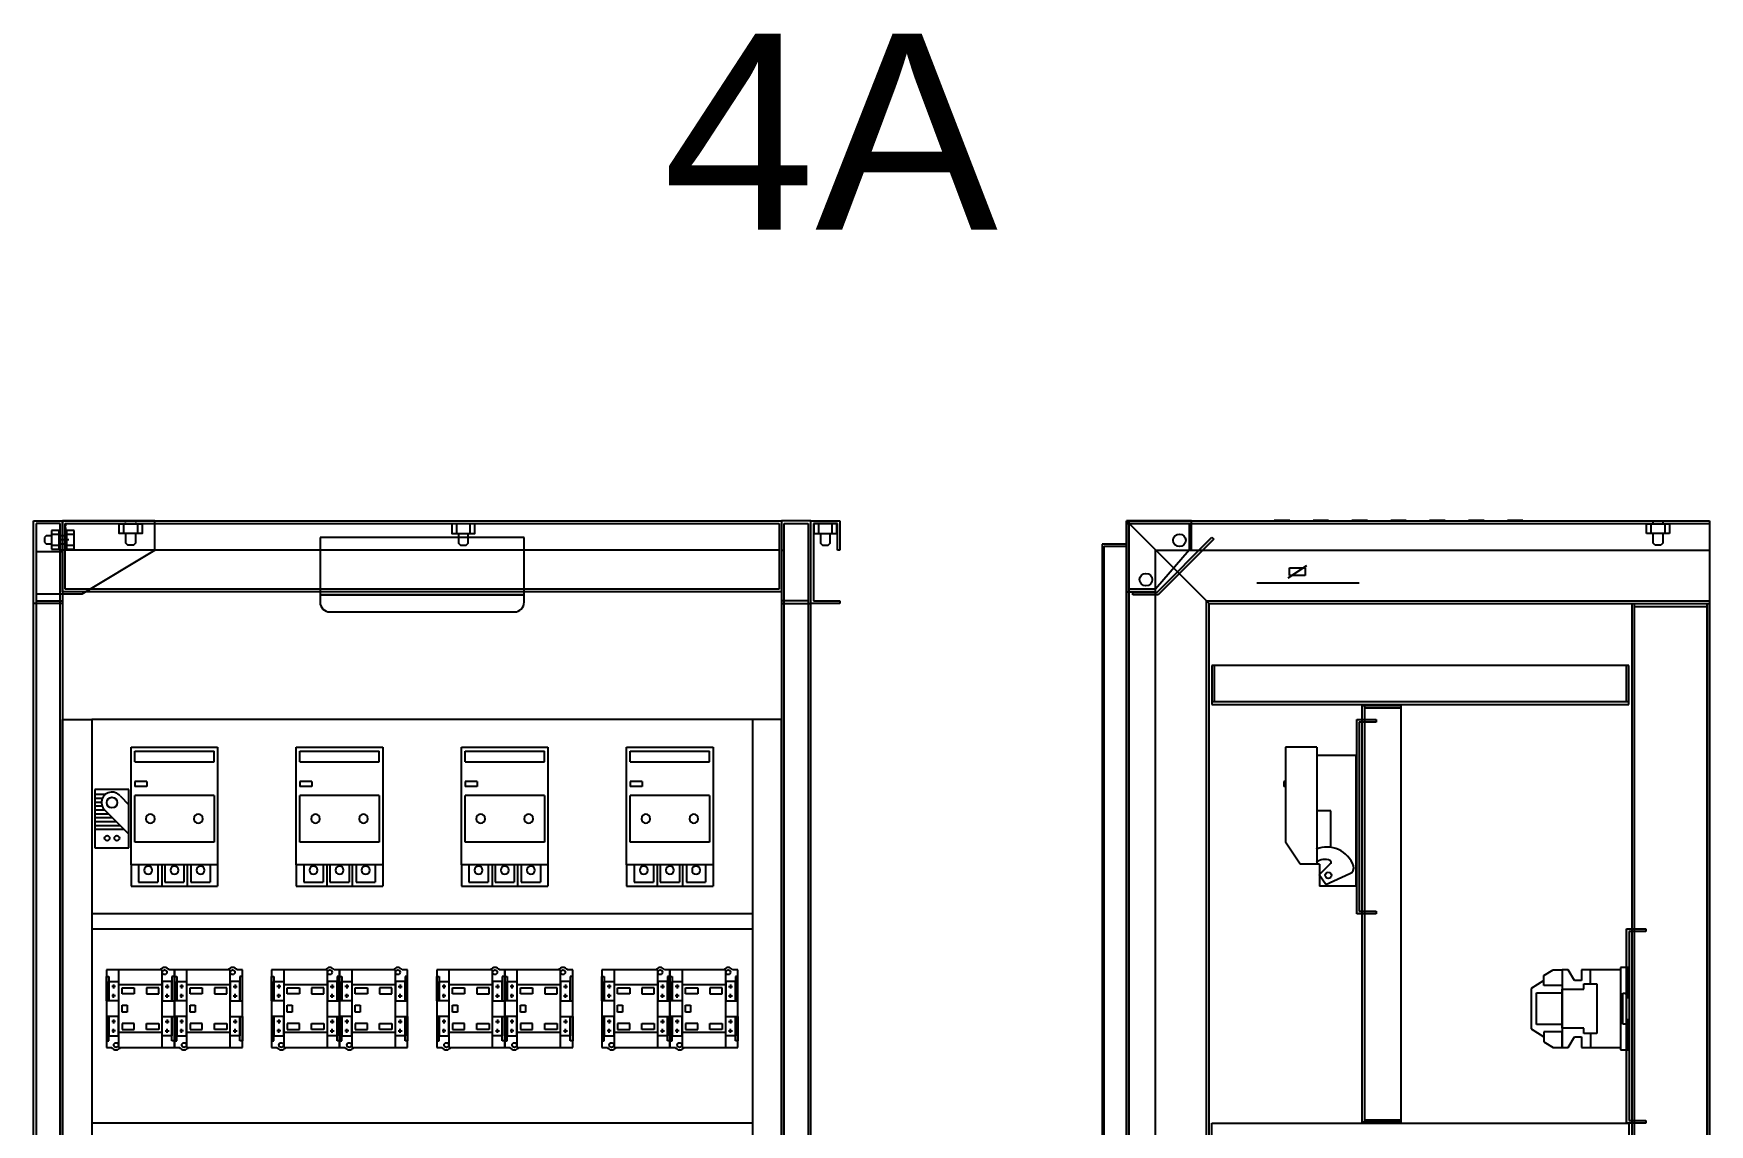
# Model space of a CAD drawing. Header units: millimetres. Extents: x 3151 to 30896, y 1337 to 7086.
# Drawn here: x 23907 to 25632, y 2915 to 4038 of the extents above; entities that cross this region are included whole.
import ezdxf

# ---------------------------------------------------------------- set-up
doc = ezdxf.new("R2010")
doc.units = ezdxf.units.MM
doc.linetypes.add('CENTER', pattern=[2, 1.25, -0.25, 0.25, -0.25])
doc.linetypes.add('DASHED2', pattern=[0.375, 0.25, -0.125])
doc.styles.get("Standard").update_dxf_attribs({"font": 'arial.ttf'})

msp = doc.modelspace()

# ---------------------------------------------------------------- hatches: boundary and pattern name
for points in [[(25061.5, 3463.7), (25061.5, 3466.3), (25034.2, 3466.3), (25034.2, 3534), (25095.9, 3534), (25095.9, 3506.7), (25098.5, 3506.7), (25098.5, 3536.7), (25031.5, 3536.7), (25031.5, 3463.7)], [(25064, 3460.5), (25037.9, 3460.5), (25037.9, 3463.2), (25062.9, 3463.2), (25119.4, 3519.8), (25121.3, 3517.9)], [(25268.4, 3332.2), (25288.4, 3332.2), (25288.4, 3329.5), (25271, 3329.5), (25271, 3134.8), (25288.4, 3134.8), (25288.4, 3132.2), (25268.4, 3132.2)], [(25546, 3116.7), (25566, 3116.7), (25566, 3114), (25548.7, 3114), (25548.7, 2919.3), (25566, 2919.3), (25566, 2916.7), (25546, 2916.7)]]:
    msp.add_hatch(color=7).paths.add_polyline_path(points)

# ---------------------------------------------------------------- linework, layer by layer
at = {"color": 7}
for p, q in [((23906.5, 1336.7), (23906.5, 3536.7)), ((23906.5, 3536.7), (23936.5, 3536.7)), ((23906.5, 3451.7), (23906.5, 3536.7)), ((23906.5, 3536.7), (23936.5, 3536.7)), ((23936.5, 3536.7), (23936.5, 1336.7)), ((23936.5, 3463.7), (23936.5, 3536.7)), ((23936.5, 3536.7), (24676.5, 3536.7)), ((23936.5, 3536.7), (23936.5, 3504.7)), ((24031.5, 3536.7), (23936.5, 3536.7)), ((23936.5, 3536.7), (23936.5, 3506.7)), ((24031.5, 3506.7), (24031.5, 3536.7)), ((24706.5, 3536.7), (24676.5, 3536.7)), ((24676.5, 3536.7), (24676.5, 1336.7)), ((24676.5, 3536.7), (24676.5, 3463.7)), ((24706.5, 3536.7), (24676.5, 3536.7)), ((24676.5, 3536.7), (24676.5, 3506.7)), ((24706.5, 1336.7), (24706.5, 3536.7)), ((24706.5, 3451.7), (24706.5, 3536.7)), ((24706.5, 3451.7), (24706.5, 3536.7)), ((24706.5, 3536.7), (24736.5, 3536.7)), ((24736.5, 3536.7), (24736.5, 3506.7)), ((25031.5, 3536.7), (25116.5, 3451.7)), ((25031.5, 1336.7), (25031.5, 3536.7)), ((25031.5, 3536.7), (25631.5, 3536.7)), ((25098.5, 3536.7), (25031.5, 3536.7)), ((25031.5, 3536.7), (25031.5, 3463.7)), ((25034.2, 1336.7), (25034.2, 3536.7)), ((25098.5, 3506.7), (25098.5, 3536.7)), ((25199.5, 3537.2), (25183.5, 3537.2)), ((25239.5, 3537.2), (25223.5, 3537.2)), ((25279.5, 3537.2), (25263.5, 3537.2)), ((25319.5, 3537.2), (25303.5, 3537.2)), ((25359.5, 3537.2), (25343.5, 3537.2)), ((25399.5, 3537.2), (25383.5, 3537.2)), ((25439.5, 3537.2), (25423.5, 3537.2)), ((25561.5, 3536.7), (25631.5, 3536.7)), ((25573.5, 3533.7), (25573.5, 3536.7)), ((25583.5, 3536.7), (25583.5, 3533.7)), ((25631.5, 3536.7), (25631.5, 1336.7)), ((23933.9, 3534), (23909.2, 3534)), ((23909.2, 3534), (23909.2, 1339.3)), ((23933.9, 3534), (23909.2, 3534)), ((23909.2, 3534), (23909.2, 3454.3)), ((23919.4, 3521.2), (23917.8, 3519.6)), ((23917.8, 3519.6), (23917.8, 3514.8)), ((23925, 3521.2), (23919.4, 3521.2)), ((23933, 3526.7), (23925, 3526.7)), ((23925, 3526.7), (23925, 3507.7)), ((23925, 3522.8), (23925, 3511.6)), ((23933, 3522.8), (23925, 3522.8)), ((23933, 3507.7), (23933, 3526.7)), ((23933, 3511.6), (23933, 3522.8)), ((23940.4, 3521.2), (23933, 3521.2)), ((23933.9, 1339.3), (23933.9, 3534)), ((23933.9, 3506.7), (23933.9, 3534)), ((23939.2, 3534), (24673.9, 3534)), ((23939.2, 3466.3), (23939.2, 3534)), ((23948.4, 3526.7), (23940.4, 3526.7)), ((23940.4, 3526.7), (23940.4, 3507.7)), ((23940.4, 3522.8), (23940.4, 3511.6)), ((23948.4, 3522.8), (23940.4, 3522.8)), ((23940.4, 3513.2), (23940.4, 3521.2)), ((23948.4, 3507.7), (23948.4, 3526.7)), ((23948.4, 3511.6), (23948.4, 3522.8)), ((24411.5, 3519.5), (24201.5, 3519.5)), ((24201.5, 3519.5), (24201.5, 3460.5)), ((24411.5, 3460.5), (24411.5, 3519.5)), ((24673.9, 3534), (24673.9, 3466.3)), ((24679.2, 3534), (24703.9, 3534)), ((24679.2, 1339.3), (24679.2, 3534)), ((24679.2, 3506.7), (24679.2, 3534)), ((24679.2, 3534), (24703.9, 3534)), ((24703.9, 3534), (24703.9, 1339.3)), ((24703.9, 3534), (24703.9, 3454.3)), ((24733.9, 3534), (24709.2, 3534)), ((24709.2, 3534), (24709.2, 3454.3)), ((24733.9, 3506.7), (24733.9, 3534)), ((25031.5, 3534), (25631.5, 3534)), ((25034.2, 3466.3), (25034.2, 3534)), ((25034.2, 3534), (25095.9, 3534)), ((25062.9, 3463.2), (25119.4, 3519.8)), ((25095.9, 3534), (25095.9, 3506.7)), ((25119.4, 3519.8), (25121.3, 3517.9)), ((25566.6, 3533.7), (25590.4, 3533.7)), ((25566.6, 3523.7), (25566.6, 3533.7)), ((25590.4, 3523.7), (25566.6, 3523.7)), ((25571.5, 3523.7), (25571.5, 3533.7)), ((25571.5, 3533.7), (25585.5, 3533.7)), ((25585.5, 3523.7), (25571.5, 3523.7)), ((25573.5, 3513.8), (25573.5, 3523.7)), ((25583.5, 3523.7), (25583.5, 3513.8)), ((25585.5, 3533.7), (25585.5, 3523.7)), ((25590.4, 3533.7), (25590.4, 3523.7)), ((23936.5, 3504.7), (23909.2, 3504.7)), ((23909.2, 3504.7), (23909.2, 3461.7)), ((23917.8, 3514.8), (23919.4, 3513.2)), ((23919.4, 3513.2), (23925, 3513.2)), ((23925, 3511.6), (23933, 3511.6)), ((23925, 3507.7), (23933, 3507.7)), ((23933, 3513.2), (23940.4, 3513.2)), ((23936.5, 3506.7), (23933.9, 3506.7)), ((24673.9, 3506.7), (23939.2, 3506.7)), ((23940.4, 3511.6), (23948.4, 3511.6)), ((23940.4, 3507.7), (23948.4, 3507.7)), ((23956.5, 3461.7), (24031.5, 3506.7)), ((24676.5, 3506.7), (24679.2, 3506.7)), ((24736.5, 3506.7), (24733.9, 3506.7)), ((25031.5, 3512.8), (25006.5, 3512.8)), ((25006.5, 3512.8), (25006.5, 1399.8)), ((25008.5, 1401.8), (25008.5, 3510.8)), ((25008.5, 3510.8), (25031.5, 3510.8)), ((25031.5, 3510.8), (25031.5, 3512.8)), ((25031.5, 3510.8), (25031.5, 1401.8)), ((25061.5, 1366.7), (25061.5, 3506.7)), ((25061.5, 3506.7), (25631.5, 3506.7)), ((25095.9, 3506.7), (25061.5, 3466.3)), ((25121.3, 3517.9), (25064, 3460.5)), ((25095.9, 3506.7), (25098.5, 3506.7)), ((25575.5, 3511.8), (25573.5, 3513.8)), ((25581.5, 3511.8), (25575.5, 3511.8)), ((25583.5, 3513.8), (25581.5, 3511.8)), ((23936.5, 3451.7), (23906.5, 3451.7)), ((23909.2, 3461.7), (23956.5, 3461.7)), ((23909.2, 3454.3), (23936.5, 3454.3)), ((24676.5, 3463.7), (23936.5, 3463.7)), ((23936.5, 3454.3), (23936.5, 3451.7)), ((24673.9, 3466.3), (23939.2, 3466.3)), ((24411.5, 3460.5), (24201.5, 3460.5)), ((24201.5, 3460.5), (24201.5, 3453)), ((24201.5, 3460.5), (24411.5, 3460.5)), ((24411.5, 3453), (24411.5, 3460.5)), ((24676.5, 3454.3), (24676.5, 3451.7)), ((24703.9, 3454.3), (24676.5, 3454.3)), ((24676.5, 3451.7), (24706.5, 3451.7)), ((24736.5, 3451.7), (24706.5, 3451.7)), ((24709.2, 3454.3), (24736.5, 3454.3)), ((24736.5, 3454.3), (24736.5, 3451.7)), ((25031.5, 3463.7), (25061.5, 3463.7)), ((25061.5, 3466.3), (25034.2, 3466.3)), ((25037.9, 3460.5), (25037.9, 3463.2)), ((25037.9, 3463.2), (25062.9, 3463.2)), ((25064, 3460.5), (25037.9, 3460.5)), ((25061.5, 3463.7), (25061.5, 3466.3)), ((25113.9, 1419), (25113.9, 3454.3)), ((25113.9, 3454.3), (25631.5, 3454.3)), ((25116.5, 1421.7), (25116.5, 3451.7)), ((25116.5, 3451.7), (25631.5, 3451.7)), ((25631.5, 3451.2), (25551.5, 3451.2)), ((25551.5, 3451.2), (25551.5, 1422.2)), ((25554.2, 1422.2), (25554.2, 3451.2)), ((25628.9, 3451.2), (25628.9, 1422.2)), ((25631.5, 1422.2), (25631.5, 3451.2)), ((25631.5, 3451.2), (25631.5, 1422.2)), ((24211.5, 3443), (24401.5, 3443)), ((25554.2, 3448.5), (25628.9, 3448.5)), ((25119.4, 3387.7), (25119.4, 3347.7)), ((25548.4, 3387.7), (25119.4, 3387.7)), ((25122, 3350.3), (25122, 3387.7)), ((25545.7, 3387.7), (25545.7, 3350.3)), ((25548.4, 3347.7), (25548.4, 3387.7)), ((25548.4, 3350.3), (25119.4, 3350.3)), ((25119.4, 3347.7), (25548.4, 3347.7)), ((25273.9, 2917.7), (25273.9, 3346.7)), ((25273.9, 3346.7), (25313.9, 3346.7)), ((25276.5, 3346.7), (25276.5, 2917.7)), ((25313.9, 3346.7), (25313.9, 2917.7)), ((23936.5, 1779.2), (23936.5, 3332.2)), ((23936.5, 3332.2), (23966.5, 3332.2)), ((24646.5, 3332.2), (23966.5, 3332.2)), ((23966.5, 3332.2), (23966.5, 1779.2)), ((24676.5, 3332.2), (24646.5, 3332.2)), ((24646.5, 3332.2), (24646.5, 1779.2)), ((24676.5, 1779.2), (24676.5, 3332.2)), ((25268.4, 3132.2), (25268.4, 3332.2)), ((25268.4, 3332.2), (25288.4, 3332.2)), ((25288.4, 3329.5), (25271, 3329.5)), ((25271, 3329.5), (25271, 3134.8)), ((25313.9, 3344), (25276.5, 3344)), ((25288.4, 3332.2), (25288.4, 3329.5)), ((24007, 3303.7), (24096, 3303.7)), ((24007, 3182.6), (24007, 3303.7)), ((24010.7, 3299.8), (24092.3, 3299.8)), ((24010.7, 3288.8), (24010.7, 3299.8)), ((24092.3, 3288.8), (24092.3, 3299.8)), ((24096, 3303.7), (24096, 3182.6)), ((24177, 3303.7), (24266, 3303.7)), ((24177, 3182.6), (24177, 3303.7)), ((24180.7, 3299.8), (24262.3, 3299.8)), ((24180.7, 3288.8), (24180.7, 3299.8)), ((24262.3, 3288.8), (24262.3, 3299.8)), ((24266, 3303.7), (24266, 3182.6)), ((24347, 3303.7), (24436, 3303.7)), ((24347, 3182.6), (24347, 3303.7)), ((24350.7, 3299.8), (24432.3, 3299.8)), ((24350.7, 3288.8), (24350.7, 3299.8)), ((24432.3, 3288.8), (24432.3, 3299.8)), ((24436, 3303.7), (24436, 3182.6)), ((24517, 3303.7), (24606, 3303.7)), ((24517, 3182.6), (24517, 3303.7)), ((24520.7, 3299.8), (24602.3, 3299.8)), ((24520.7, 3288.8), (24520.7, 3299.8)), ((24602.3, 3288.8), (24602.3, 3299.8)), ((24606, 3303.7), (24606, 3182.6)), ((25195.2, 3303.7), (25195.2, 3206.1)), ((25227.5, 3303.7), (25195.2, 3303.7)), ((25227.5, 3303.7), (25227.5, 3183.4)), ((25267.4, 3295.3), (25227.5, 3295.3)), ((25267.4, 3295.3), (25267.4, 3160.7)), ((24010.7, 3288.8), (24092.3, 3288.8)), ((24180.7, 3288.8), (24262.3, 3288.8)), ((24350.7, 3288.8), (24432.3, 3288.8)), ((24520.7, 3288.8), (24602.3, 3288.8)), ((24023.1, 3268.4), (24010.7, 3268.4)), ((24010.7, 3268.4), (24010.7, 3263.3)), ((24023.1, 3263.3), (24010.7, 3263.3)), ((24023.1, 3268.4), (24023.1, 3263.3)), ((24193.1, 3268.4), (24180.7, 3268.4)), ((24180.7, 3268.4), (24180.7, 3263.3)), ((24193.1, 3263.3), (24180.7, 3263.3)), ((24193.1, 3268.4), (24193.1, 3263.3)), ((24363.1, 3268.4), (24350.7, 3268.4)), ((24350.7, 3268.4), (24350.7, 3263.3)), ((24363.1, 3263.3), (24350.7, 3263.3)), ((24363.1, 3268.4), (24363.1, 3263.3)), ((24533.1, 3268.4), (24520.7, 3268.4)), ((24520.7, 3268.4), (24520.7, 3263.3)), ((24533.1, 3263.3), (24520.7, 3263.3)), ((24533.1, 3268.4), (24533.1, 3263.3)), ((25195.2, 3268.4), (25193.5, 3268.4)), ((25193.5, 3268.4), (25193.5, 3263.3)), ((25195.2, 3263.3), (25193.5, 3263.3)), ((24004.8, 3260.1), (23969.8, 3260.1)), ((23969.8, 3260.1), (23969.8, 3200.1)), ((23969.8, 3255.3), (23980.8, 3255.3)), ((23969.8, 3251.3), (23977.6, 3251.3)), ((23969.8, 3247.3), (23976.6, 3247.3)), ((23969.8, 3243.3), (23977.2, 3243.3)), ((23995.7, 3253.6), (24004.8, 3244.4)), ((24004.8, 3200.1), (24004.8, 3260.1)), ((24092.3, 3254.1), (24010.7, 3254.1)), ((24010.7, 3206.1), (24010.7, 3254.1)), ((24092.3, 3254.1), (24092.3, 3206.1)), ((24262.3, 3254.1), (24180.7, 3254.1)), ((24180.7, 3206.1), (24180.7, 3254.1)), ((24262.3, 3254.1), (24262.3, 3206.1)), ((24432.3, 3254.1), (24350.7, 3254.1)), ((24350.7, 3206.1), (24350.7, 3254.1)), ((24432.3, 3254.1), (24432.3, 3206.1)), ((24602.3, 3254.1), (24520.7, 3254.1)), ((24520.7, 3206.1), (24520.7, 3254.1)), ((24602.3, 3254.1), (24602.3, 3206.1)), ((23969.8, 3239.3), (23979.7, 3239.3)), ((23969.8, 3235.3), (23983.8, 3235.3)), ((23969.8, 3231.3), (23987.8, 3231.3)), ((23969.8, 3227.3), (23991.8, 3227.3)), ((23980.7, 3238.4), (24004.8, 3214.3)), ((25241.7, 3238.3), (25227.5, 3238.3)), ((25241.7, 3200.7), (25241.7, 3238.3)), ((23969.8, 3223.3), (23995.8, 3223.3)), ((23969.8, 3219.3), (23999.8, 3219.3)), ((23969.8, 3200.1), (24004.8, 3200.1)), ((24092.3, 3206.1), (24010.7, 3206.1)), ((24262.3, 3206.1), (24180.7, 3206.1)), ((24432.3, 3206.1), (24350.7, 3206.1)), ((24602.3, 3206.1), (24520.7, 3206.1)), ((25210.3, 3183.4), (25195.2, 3206.1)), ((24096, 3182.6), (24007, 3182.6)), ((24007, 3182.6), (24007, 3160.7)), ((24014.7, 3182.6), (24014.7, 3164.9)), ((24034.5, 3182.6), (24034.5, 3164.9)), ((24038.5, 3182.6), (24038.5, 3160.7)), ((24041.6, 3182.6), (24041.6, 3164.9)), ((24061.4, 3182.6), (24061.4, 3164.9)), ((24064.5, 3182.6), (24064.5, 3160.7)), ((24068.5, 3182.6), (24068.5, 3164.9)), ((24088.3, 3182.6), (24088.3, 3164.9)), ((24096, 3182.6), (24096, 3160.7)), ((24266, 3182.6), (24177, 3182.6)), ((24177, 3182.6), (24177, 3160.7)), ((24184.7, 3182.6), (24184.7, 3164.9)), ((24204.5, 3182.6), (24204.5, 3164.9)), ((24208.5, 3182.6), (24208.5, 3160.7)), ((24211.6, 3182.6), (24211.6, 3164.9)), ((24231.4, 3182.6), (24231.4, 3164.9)), ((24234.5, 3182.6), (24234.5, 3160.7)), ((24238.5, 3182.6), (24238.5, 3164.9)), ((24258.3, 3182.6), (24258.3, 3164.9)), ((24266, 3182.6), (24266, 3160.7)), ((24436, 3182.6), (24347, 3182.6)), ((24347, 3182.6), (24347, 3160.7)), ((24354.7, 3182.6), (24354.7, 3164.9)), ((24374.5, 3182.6), (24374.5, 3164.9)), ((24378.5, 3182.6), (24378.5, 3160.7)), ((24381.6, 3182.6), (24381.6, 3164.9)), ((24401.4, 3182.6), (24401.4, 3164.9)), ((24404.5, 3182.6), (24404.5, 3160.7)), ((24408.5, 3182.6), (24408.5, 3164.9)), ((24428.3, 3182.6), (24428.3, 3164.9)), ((24436, 3182.6), (24436, 3160.7)), ((24606, 3182.6), (24517, 3182.6)), ((24517, 3182.6), (24517, 3160.7)), ((24524.7, 3182.6), (24524.7, 3164.9)), ((24544.5, 3182.6), (24544.5, 3164.9)), ((24548.5, 3182.6), (24548.5, 3160.7)), ((24551.6, 3182.6), (24551.6, 3164.9)), ((24571.4, 3182.6), (24571.4, 3164.9)), ((24574.5, 3182.6), (24574.5, 3160.7)), ((24578.5, 3182.6), (24578.5, 3164.9)), ((24598.3, 3182.6), (24598.3, 3164.9)), ((24606, 3182.6), (24606, 3160.7)), ((25230, 3183.4), (25210.3, 3183.4)), ((25229.8, 3172.4), (25241.1, 3183.6)), ((25230, 3183.4), (25230, 3160.7)), ((24007, 3160.7), (24096, 3160.7)), ((24014.7, 3164.9), (24034.5, 3164.9)), ((24041.6, 3164.9), (24061.4, 3164.9)), ((24068.5, 3164.9), (24088.3, 3164.9)), ((24177, 3160.7), (24266, 3160.7)), ((24184.7, 3164.9), (24204.5, 3164.9)), ((24211.6, 3164.9), (24231.4, 3164.9)), ((24238.5, 3164.9), (24258.3, 3164.9)), ((24347, 3160.7), (24436, 3160.7)), ((24354.7, 3164.9), (24374.5, 3164.9)), ((24381.6, 3164.9), (24401.4, 3164.9)), ((24408.5, 3164.9), (24428.3, 3164.9)), ((24517, 3160.7), (24606, 3160.7)), ((24524.7, 3164.9), (24544.5, 3164.9)), ((24551.6, 3164.9), (24571.4, 3164.9)), ((24578.5, 3164.9), (24598.3, 3164.9)), ((25236.6, 3162.4), (25229.8, 3172.4)), ((25267.4, 3160.7), (25230, 3160.7)), ((25236.6, 3162.4), (25261.3, 3173.6)), ((24646.5, 3132.2), (23966.5, 3132.2)), ((25288.4, 3132.2), (25268.4, 3132.2)), ((25271, 3134.8), (25288.4, 3134.8)), ((25288.4, 3134.8), (25288.4, 3132.2)), ((23966.5, 3116.7), (24646.5, 3116.7)), ((25546, 2916.7), (25546, 3116.7)), ((25546, 3116.7), (25566, 3116.7)), ((25566, 3114), (25548.7, 3114)), ((25548.7, 3114), (25548.7, 2919.3)), ((25566, 3116.7), (25566, 3114)), ((23994, 3074.6), (23981.5, 3074.6)), ((23981.5, 3074.6), (23981.5, 2994.6)), ((24039, 3074.6), (23994, 3074.6)), ((23994, 3074.6), (23994, 2994.6)), ((24039, 2994.6), (24039, 3074.6)), ((24051.5, 3074.6), (24045.9, 3074.6)), ((24064, 3074.6), (24051.5, 3074.6)), ((24051.5, 3074.6), (24051.5, 2994.6)), ((24051.5, 2994.6), (24051.5, 3074.6)), ((24109, 3074.6), (24064, 3074.6)), ((24064, 3074.6), (24064, 2994.6)), ((24109, 2994.6), (24109, 3074.6)), ((24121.5, 3074.6), (24115.9, 3074.6)), ((24121.5, 2994.6), (24121.5, 3074.6)), ((24164, 3074.6), (24151.5, 3074.6)), ((24151.5, 3074.6), (24151.5, 2994.6)), ((24209, 3074.6), (24164, 3074.6)), ((24164, 3074.6), (24164, 2994.6)), ((24209, 2994.6), (24209, 3074.6)), ((24221.5, 3074.6), (24215.9, 3074.6)), ((24221.5, 2994.6), (24221.5, 3074.6)), ((24234, 3074.6), (24221.5, 3074.6)), ((24221.5, 3074.6), (24221.5, 2994.6)), ((24279, 3074.6), (24234, 3074.6)), ((24234, 3074.6), (24234, 2994.6)), ((24279, 2994.6), (24279, 3074.6)), ((24291.5, 3074.6), (24285.9, 3074.6)), ((24291.5, 2994.6), (24291.5, 3074.6)), ((24334, 3074.6), (24321.5, 3074.6)), ((24321.5, 3074.6), (24321.5, 2994.6)), ((24379, 3074.6), (24334, 3074.6)), ((24334, 3074.6), (24334, 2994.6)), ((24379, 2994.6), (24379, 3074.6)), ((24391.5, 3074.6), (24385.9, 3074.6)), ((24404, 3074.6), (24391.5, 3074.6)), ((24391.5, 3074.6), (24391.5, 2994.6)), ((24391.5, 2994.6), (24391.5, 3074.6)), ((24449, 3074.6), (24404, 3074.6)), ((24404, 3074.6), (24404, 2994.6)), ((24449, 2994.6), (24449, 3074.6)), ((24461.5, 3074.6), (24455.9, 3074.6)), ((24461.5, 2994.6), (24461.5, 3074.6)), ((24504, 3074.6), (24491.5, 3074.6)), ((24491.5, 3074.6), (24491.5, 2994.6)), ((24549, 3074.6), (24504, 3074.6)), ((24504, 3074.6), (24504, 2994.6)), ((24549, 2994.6), (24549, 3074.6)), ((24561.5, 3074.6), (24555.9, 3074.6)), ((24574, 3074.6), (24561.5, 3074.6)), ((24561.5, 3074.6), (24561.5, 2994.6)), ((24561.5, 2994.6), (24561.5, 3074.6)), ((24619, 3074.6), (24574, 3074.6)), ((24574, 3074.6), (24574, 2994.6)), ((24619, 2994.6), (24619, 3074.6)), ((24631.5, 3074.6), (24625.9, 3074.6)), ((24631.5, 2994.6), (24631.5, 3074.6)), ((25461, 3068.7), (25470.5, 3074.6)), ((25470.5, 3074.6), (25480, 3074.6)), ((25480, 3074.6), (25480, 3058.3)), ((25480, 3074.6), (25480, 3074.6)), ((25486, 3074.6), (25480, 3074.6)), ((25480, 3074.6), (25480, 2994.6)), ((25492.7, 3063.5), (25486, 3074.6)), ((25540, 3074.6), (25499.7, 3074.6)), ((25499.7, 3074.6), (25499.7, 3063.5)), ((25508.9, 3060.2), (25508.9, 3074.6)), ((25540, 3077.1), (25540, 2992.1)), ((25548, 3077.1), (25540, 3077.1)), ((25548, 3046.1), (25548, 3077.1)), ((23981.5, 3042.7), (23981.5, 3067.7)), ((23981.5, 3067.7), (23984, 3067.7)), ((23984, 3067.7), (23984, 3042.7)), ((23984, 3042.7), (23984, 3062.7)), ((23984, 3062.7), (23994, 3062.7)), ((23991, 3057.5), (23987, 3057.5)), ((23989, 3059.5), (23989, 3055.5)), ((23994, 3062.7), (23994, 3042.7)), ((24039, 3059), (23994, 3059)), ((23997.7, 3049.8), (23997.7, 3056)), ((23997.7, 3056), (24010.2, 3056)), ((24010.2, 3056), (24010.2, 3049.8)), ((24035.4, 3056), (24022.8, 3056)), ((24022.8, 3056), (24022.8, 3049.8)), ((24035.4, 3049.8), (24035.4, 3056)), ((24049, 3062.7), (24039, 3062.7)), ((24039, 3062.7), (24039, 3042.7)), ((24042, 3057.5), (24046, 3057.5)), ((24044, 3059.5), (24044, 3055.5)), ((24051.5, 3067.7), (24049, 3067.7)), ((24049, 3067.7), (24049, 3042.7)), ((24049, 3042.7), (24049, 3062.7)), ((24051.5, 3042.7), (24051.5, 3067.7)), ((24051.5, 3067.7), (24054, 3067.7)), ((24051.5, 3042.7), (24051.5, 3067.7)), ((24054, 3067.7), (24054, 3042.7)), ((24054, 3042.7), (24054, 3062.7)), ((24054, 3062.7), (24064, 3062.7)), ((24061, 3057.5), (24057, 3057.5)), ((24059, 3059.5), (24059, 3055.5)), ((24064, 3062.7), (24064, 3042.7)), ((24109, 3059), (24064, 3059)), ((24067.7, 3049.8), (24067.7, 3056)), ((24067.7, 3056), (24080.2, 3056)), ((24080.2, 3056), (24080.2, 3049.8)), ((24105.4, 3056), (24092.8, 3056)), ((24092.8, 3056), (24092.8, 3049.8)), ((24105.4, 3049.8), (24105.4, 3056)), ((24119, 3062.7), (24109, 3062.7)), ((24109, 3062.7), (24109, 3042.7)), ((24112, 3057.5), (24116, 3057.5)), ((24114, 3059.5), (24114, 3055.5)), ((24121.5, 3067.7), (24119, 3067.7)), ((24119, 3067.7), (24119, 3042.7)), ((24119, 3042.7), (24119, 3062.7)), ((24121.5, 3042.7), (24121.5, 3067.7)), ((24151.5, 3042.7), (24151.5, 3067.7)), ((24151.5, 3067.7), (24154, 3067.7)), ((24154, 3067.7), (24154, 3042.7)), ((24154, 3042.7), (24154, 3062.7)), ((24154, 3062.7), (24164, 3062.7)), ((24161, 3057.5), (24157, 3057.5)), ((24159, 3059.5), (24159, 3055.5)), ((24164, 3062.7), (24164, 3042.7)), ((24209, 3059), (24164, 3059)), ((24167.7, 3049.8), (24167.7, 3056)), ((24167.7, 3056), (24180.2, 3056)), ((24180.2, 3056), (24180.2, 3049.8)), ((24205.4, 3056), (24192.8, 3056)), ((24192.8, 3056), (24192.8, 3049.8)), ((24205.4, 3049.8), (24205.4, 3056)), ((24219, 3062.7), (24209, 3062.7)), ((24209, 3062.7), (24209, 3042.7)), ((24212, 3057.5), (24216, 3057.5)), ((24214, 3059.5), (24214, 3055.5)), ((24221.5, 3067.7), (24219, 3067.7)), ((24219, 3067.7), (24219, 3042.7)), ((24219, 3042.7), (24219, 3062.7)), ((24221.5, 3042.7), (24221.5, 3067.7)), ((24221.5, 3042.7), (24221.5, 3067.7)), ((24221.5, 3067.7), (24224, 3067.7)), ((24224, 3067.7), (24224, 3042.7)), ((24224, 3042.7), (24224, 3062.7)), ((24224, 3062.7), (24234, 3062.7)), ((24231, 3057.5), (24227, 3057.5)), ((24229, 3059.5), (24229, 3055.5)), ((24234, 3062.7), (24234, 3042.7)), ((24279, 3059), (24234, 3059)), ((24237.7, 3049.8), (24237.7, 3056)), ((24237.7, 3056), (24250.2, 3056)), ((24250.2, 3056), (24250.2, 3049.8)), ((24275.4, 3056), (24262.8, 3056)), ((24262.8, 3056), (24262.8, 3049.8)), ((24275.4, 3049.8), (24275.4, 3056)), ((24289, 3062.7), (24279, 3062.7)), ((24279, 3062.7), (24279, 3042.7)), ((24282, 3057.5), (24286, 3057.5)), ((24284, 3059.5), (24284, 3055.5)), ((24291.5, 3067.7), (24289, 3067.7)), ((24289, 3067.7), (24289, 3042.7)), ((24289, 3042.7), (24289, 3062.7)), ((24291.5, 3042.7), (24291.5, 3067.7)), ((24321.5, 3042.7), (24321.5, 3067.7)), ((24321.5, 3067.7), (24324, 3067.7)), ((24324, 3067.7), (24324, 3042.7)), ((24324, 3042.7), (24324, 3062.7)), ((24324, 3062.7), (24334, 3062.7)), ((24331, 3057.5), (24327, 3057.5)), ((24329, 3059.5), (24329, 3055.5)), ((24334, 3062.7), (24334, 3042.7)), ((24379, 3059), (24334, 3059)), ((24337.7, 3049.8), (24337.7, 3056)), ((24337.7, 3056), (24350.2, 3056)), ((24350.2, 3056), (24350.2, 3049.8)), ((24375.4, 3056), (24362.8, 3056)), ((24362.8, 3056), (24362.8, 3049.8)), ((24375.4, 3049.8), (24375.4, 3056)), ((24389, 3062.7), (24379, 3062.7)), ((24379, 3062.7), (24379, 3042.7)), ((24382, 3057.5), (24386, 3057.5)), ((24384, 3059.5), (24384, 3055.5)), ((24391.5, 3067.7), (24389, 3067.7)), ((24389, 3067.7), (24389, 3042.7)), ((24389, 3042.7), (24389, 3062.7)), ((24391.5, 3042.7), (24391.5, 3067.7)), ((24391.5, 3067.7), (24394, 3067.7)), ((24391.5, 3042.7), (24391.5, 3067.7)), ((24394, 3067.7), (24394, 3042.7)), ((24394, 3042.7), (24394, 3062.7)), ((24394, 3062.7), (24404, 3062.7)), ((24401, 3057.5), (24397, 3057.5)), ((24399, 3059.5), (24399, 3055.5)), ((24404, 3062.7), (24404, 3042.7)), ((24449, 3059), (24404, 3059)), ((24407.7, 3049.8), (24407.7, 3056)), ((24407.7, 3056), (24420.2, 3056)), ((24420.2, 3056), (24420.2, 3049.8)), ((24445.4, 3056), (24432.8, 3056)), ((24432.8, 3056), (24432.8, 3049.8)), ((24445.4, 3049.8), (24445.4, 3056)), ((24459, 3062.7), (24449, 3062.7)), ((24449, 3062.7), (24449, 3042.7)), ((24452, 3057.5), (24456, 3057.5)), ((24454, 3059.5), (24454, 3055.5)), ((24461.5, 3067.7), (24459, 3067.7)), ((24459, 3067.7), (24459, 3042.7)), ((24459, 3042.7), (24459, 3062.7)), ((24461.5, 3042.7), (24461.5, 3067.7)), ((24491.5, 3042.7), (24491.5, 3067.7)), ((24491.5, 3067.7), (24494, 3067.7)), ((24494, 3067.7), (24494, 3042.7)), ((24494, 3042.7), (24494, 3062.7)), ((24494, 3062.7), (24504, 3062.7)), ((24501, 3057.5), (24497, 3057.5)), ((24499, 3059.5), (24499, 3055.5)), ((24504, 3062.7), (24504, 3042.7)), ((24549, 3059), (24504, 3059)), ((24507.7, 3049.8), (24507.7, 3056)), ((24507.7, 3056), (24520.2, 3056)), ((24520.2, 3056), (24520.2, 3049.8)), ((24545.4, 3056), (24532.8, 3056)), ((24532.8, 3056), (24532.8, 3049.8)), ((24545.4, 3049.8), (24545.4, 3056)), ((24559, 3062.7), (24549, 3062.7)), ((24549, 3062.7), (24549, 3042.7)), ((24552, 3057.5), (24556, 3057.5)), ((24554, 3059.5), (24554, 3055.5)), ((24561.5, 3067.7), (24559, 3067.7)), ((24559, 3067.7), (24559, 3042.7)), ((24559, 3042.7), (24559, 3062.7)), ((24561.5, 3042.7), (24561.5, 3067.7)), ((24561.5, 3067.7), (24564, 3067.7)), ((24561.5, 3042.7), (24561.5, 3067.7)), ((24564, 3067.7), (24564, 3042.7)), ((24564, 3042.7), (24564, 3062.7)), ((24564, 3062.7), (24574, 3062.7)), ((24571, 3057.5), (24567, 3057.5)), ((24569, 3059.5), (24569, 3055.5)), ((24574, 3062.7), (24574, 3042.7)), ((24619, 3059), (24574, 3059)), ((24577.7, 3049.8), (24577.7, 3056)), ((24577.7, 3056), (24590.2, 3056)), ((24590.2, 3056), (24590.2, 3049.8)), ((24615.4, 3056), (24602.8, 3056)), ((24602.8, 3056), (24602.8, 3049.8)), ((24615.4, 3049.8), (24615.4, 3056)), ((24629, 3062.7), (24619, 3062.7)), ((24619, 3062.7), (24619, 3042.7)), ((24622, 3057.5), (24626, 3057.5)), ((24624, 3059.5), (24624, 3055.5)), ((24631.5, 3067.7), (24629, 3067.7)), ((24629, 3067.7), (24629, 3042.7)), ((24629, 3042.7), (24629, 3062.7)), ((24631.5, 3042.7), (24631.5, 3067.7)), ((25461, 3063.5), (25448, 3055.4)), ((25448, 3055.4), (25448, 3013.8)), ((25461, 3058.3), (25461, 3068.7)), ((25480, 3058.3), (25461, 3058.3)), ((25480, 3014.6), (25480, 3054.6)), ((25480, 3054.6), (25502.3, 3054.6)), ((25499.7, 3063.5), (25492.7, 3063.5)), ((25502.3, 3054.6), (25502.3, 3060.2)), ((25502.3, 3060.2), (25515.5, 3060.2)), ((25515.5, 3060.2), (25515.5, 3009)), ((23984, 3042.7), (23981.5, 3042.7)), ((23994, 3042.7), (23984, 3042.7)), ((23991, 3047.8), (23987, 3047.8)), ((23989, 3045.8), (23989, 3049.8)), ((24010.2, 3049.8), (23997.7, 3049.8)), ((23997.7, 3038.3), (24002.8, 3038.3)), ((23997.7, 3030.9), (23997.7, 3038.3)), ((24002.8, 3038.3), (24002.8, 3030.9)), ((24022.8, 3049.8), (24035.4, 3049.8)), ((24039, 3042.7), (24049, 3042.7)), ((24042, 3047.8), (24046, 3047.8)), ((24044, 3045.8), (24044, 3049.8)), ((24049, 3042.7), (24051.5, 3042.7)), ((24054, 3042.7), (24051.5, 3042.7)), ((24064, 3042.7), (24054, 3042.7)), ((24061, 3047.8), (24057, 3047.8)), ((24059, 3045.8), (24059, 3049.8)), ((24080.2, 3049.8), (24067.7, 3049.8)), ((24067.7, 3038.3), (24072.8, 3038.3)), ((24067.7, 3030.9), (24067.7, 3038.3)), ((24072.8, 3038.3), (24072.8, 3030.9)), ((24092.8, 3049.8), (24105.4, 3049.8)), ((24109, 3042.7), (24119, 3042.7)), ((24112, 3047.8), (24116, 3047.8)), ((24114, 3045.8), (24114, 3049.8)), ((24119, 3042.7), (24121.5, 3042.7)), ((24154, 3042.7), (24151.5, 3042.7)), ((24164, 3042.7), (24154, 3042.7)), ((24161, 3047.8), (24157, 3047.8)), ((24159, 3045.8), (24159, 3049.8)), ((24180.2, 3049.8), (24167.7, 3049.8)), ((24167.7, 3038.3), (24172.8, 3038.3)), ((24167.7, 3030.9), (24167.7, 3038.3)), ((24172.8, 3038.3), (24172.8, 3030.9)), ((24192.8, 3049.8), (24205.4, 3049.8)), ((24209, 3042.7), (24219, 3042.7)), ((24212, 3047.8), (24216, 3047.8)), ((24214, 3045.8), (24214, 3049.8)), ((24219, 3042.7), (24221.5, 3042.7)), ((24224, 3042.7), (24221.5, 3042.7)), ((24234, 3042.7), (24224, 3042.7)), ((24231, 3047.8), (24227, 3047.8)), ((24229, 3045.8), (24229, 3049.8)), ((24250.2, 3049.8), (24237.7, 3049.8)), ((24237.7, 3038.3), (24242.8, 3038.3)), ((24237.7, 3030.9), (24237.7, 3038.3)), ((24242.8, 3038.3), (24242.8, 3030.9)), ((24262.8, 3049.8), (24275.4, 3049.8)), ((24279, 3042.7), (24289, 3042.7)), ((24282, 3047.8), (24286, 3047.8)), ((24284, 3045.8), (24284, 3049.8)), ((24289, 3042.7), (24291.5, 3042.7)), ((24324, 3042.7), (24321.5, 3042.7)), ((24334, 3042.7), (24324, 3042.7)), ((24331, 3047.8), (24327, 3047.8)), ((24329, 3045.8), (24329, 3049.8)), ((24350.2, 3049.8), (24337.7, 3049.8)), ((24337.7, 3038.3), (24342.8, 3038.3)), ((24337.7, 3030.9), (24337.7, 3038.3)), ((24342.8, 3038.3), (24342.8, 3030.9)), ((24362.8, 3049.8), (24375.4, 3049.8)), ((24379, 3042.7), (24389, 3042.7)), ((24382, 3047.8), (24386, 3047.8)), ((24384, 3045.8), (24384, 3049.8)), ((24389, 3042.7), (24391.5, 3042.7)), ((24394, 3042.7), (24391.5, 3042.7)), ((24404, 3042.7), (24394, 3042.7)), ((24401, 3047.8), (24397, 3047.8)), ((24399, 3045.8), (24399, 3049.8)), ((24420.2, 3049.8), (24407.7, 3049.8)), ((24407.7, 3038.3), (24412.8, 3038.3)), ((24407.7, 3030.9), (24407.7, 3038.3)), ((24412.8, 3038.3), (24412.8, 3030.9)), ((24432.8, 3049.8), (24445.4, 3049.8)), ((24449, 3042.7), (24459, 3042.7)), ((24452, 3047.8), (24456, 3047.8)), ((24454, 3045.8), (24454, 3049.8)), ((24459, 3042.7), (24461.5, 3042.7)), ((24494, 3042.7), (24491.5, 3042.7)), ((24504, 3042.7), (24494, 3042.7)), ((24501, 3047.8), (24497, 3047.8)), ((24499, 3045.8), (24499, 3049.8)), ((24520.2, 3049.8), (24507.7, 3049.8)), ((24507.7, 3038.3), (24512.8, 3038.3)), ((24507.7, 3030.9), (24507.7, 3038.3)), ((24512.8, 3038.3), (24512.8, 3030.9)), ((24532.8, 3049.8), (24545.4, 3049.8)), ((24549, 3042.7), (24559, 3042.7)), ((24552, 3047.8), (24556, 3047.8)), ((24554, 3045.8), (24554, 3049.8)), ((24559, 3042.7), (24561.5, 3042.7)), ((24564, 3042.7), (24561.5, 3042.7)), ((24574, 3042.7), (24564, 3042.7)), ((24571, 3047.8), (24567, 3047.8)), ((24569, 3045.8), (24569, 3049.8)), ((24590.2, 3049.8), (24577.7, 3049.8)), ((24577.7, 3038.3), (24582.8, 3038.3)), ((24577.7, 3030.9), (24577.7, 3038.3)), ((24582.8, 3038.3), (24582.8, 3030.9)), ((24602.8, 3049.8), (24615.4, 3049.8)), ((24619, 3042.7), (24629, 3042.7)), ((24622, 3047.8), (24626, 3047.8)), ((24624, 3045.8), (24624, 3049.8)), ((24629, 3042.7), (24631.5, 3042.7)), ((25453.5, 3018.4), (25453.5, 3050.8)), ((25453.5, 3050.8), (25480, 3050.8)), ((25480, 3050.8), (25480, 3018.4)), ((25542.5, 3018.6), (25542.5, 3050.6)), ((25542.5, 3050.6), (25545, 3050.6)), ((25545, 3050.6), (25547, 3046.1)), ((25547, 3046.1), (25548, 3046.1)), ((23984, 3026.5), (23981.5, 3026.5)), ((23981.5, 3026.5), (23981.5, 3001.5)), ((23984, 3001.5), (23984, 3026.5)), ((23994, 3026.5), (23984, 3026.5)), ((23984, 3026.5), (23984, 3006.5)), ((23991, 3021.4), (23987, 3021.4)), ((23989, 3023.4), (23989, 3019.4)), ((23994, 3006.5), (23994, 3026.5)), ((24002.8, 3030.9), (23997.7, 3030.9)), ((24010.2, 3019.4), (23997.7, 3019.4)), ((23997.7, 3019.4), (23997.7, 3013.2)), ((24010.2, 3013.2), (24010.2, 3019.4)), ((24022.8, 3019.4), (24035.4, 3019.4)), ((24022.8, 3013.2), (24022.8, 3019.4)), ((24035.4, 3019.4), (24035.4, 3013.2)), ((24039, 3026.5), (24049, 3026.5)), ((24039, 3006.5), (24039, 3026.5)), ((24042, 3021.4), (24046, 3021.4)), ((24044, 3023.4), (24044, 3019.4)), ((24049, 3026.5), (24049, 3006.5)), ((24049, 3026.5), (24051.5, 3026.5)), ((24049, 3001.5), (24049, 3026.5)), ((24054, 3026.5), (24051.5, 3026.5)), ((24051.5, 3026.5), (24051.5, 3001.5)), ((24051.5, 3026.5), (24051.5, 3001.5)), ((24054, 3001.5), (24054, 3026.5)), ((24064, 3026.5), (24054, 3026.5)), ((24054, 3026.5), (24054, 3006.5)), ((24061, 3021.4), (24057, 3021.4)), ((24059, 3023.4), (24059, 3019.4)), ((24064, 3006.5), (24064, 3026.5)), ((24072.8, 3030.9), (24067.7, 3030.9)), ((24080.2, 3019.4), (24067.7, 3019.4)), ((24067.7, 3019.4), (24067.7, 3013.2)), ((24080.2, 3013.2), (24080.2, 3019.4)), ((24092.8, 3019.4), (24105.4, 3019.4)), ((24092.8, 3013.2), (24092.8, 3019.4)), ((24105.4, 3019.4), (24105.4, 3013.2)), ((24109, 3026.5), (24119, 3026.5)), ((24109, 3006.5), (24109, 3026.5)), ((24112, 3021.4), (24116, 3021.4)), ((24114, 3023.4), (24114, 3019.4)), ((24119, 3026.5), (24119, 3006.5)), ((24119, 3026.5), (24121.5, 3026.5)), ((24119, 3001.5), (24119, 3026.5)), ((24121.5, 3026.5), (24121.5, 3001.5)), ((24154, 3026.5), (24151.5, 3026.5)), ((24151.5, 3026.5), (24151.5, 3001.5)), ((24154, 3001.5), (24154, 3026.5)), ((24164, 3026.5), (24154, 3026.5)), ((24154, 3026.5), (24154, 3006.5)), ((24161, 3021.4), (24157, 3021.4)), ((24159, 3023.4), (24159, 3019.4)), ((24164, 3006.5), (24164, 3026.5)), ((24172.8, 3030.9), (24167.7, 3030.9)), ((24180.2, 3019.4), (24167.7, 3019.4)), ((24167.7, 3019.4), (24167.7, 3013.2)), ((24180.2, 3013.2), (24180.2, 3019.4)), ((24192.8, 3019.4), (24205.4, 3019.4)), ((24192.8, 3013.2), (24192.8, 3019.4)), ((24205.4, 3019.4), (24205.4, 3013.2)), ((24209, 3026.5), (24219, 3026.5)), ((24209, 3006.5), (24209, 3026.5)), ((24212, 3021.4), (24216, 3021.4)), ((24214, 3023.4), (24214, 3019.4)), ((24219, 3026.5), (24219, 3006.5)), ((24219, 3026.5), (24221.5, 3026.5)), ((24219, 3001.5), (24219, 3026.5)), ((24221.5, 3026.5), (24221.5, 3001.5)), ((24224, 3026.5), (24221.5, 3026.5)), ((24221.5, 3026.5), (24221.5, 3001.5)), ((24224, 3001.5), (24224, 3026.5)), ((24234, 3026.5), (24224, 3026.5)), ((24224, 3026.5), (24224, 3006.5)), ((24231, 3021.4), (24227, 3021.4)), ((24229, 3023.4), (24229, 3019.4)), ((24234, 3006.5), (24234, 3026.5)), ((24242.8, 3030.9), (24237.7, 3030.9)), ((24250.2, 3019.4), (24237.7, 3019.4)), ((24237.7, 3019.4), (24237.7, 3013.2)), ((24250.2, 3013.2), (24250.2, 3019.4)), ((24262.8, 3019.4), (24275.4, 3019.4)), ((24262.8, 3013.2), (24262.8, 3019.4)), ((24275.4, 3019.4), (24275.4, 3013.2)), ((24279, 3026.5), (24289, 3026.5)), ((24279, 3006.5), (24279, 3026.5)), ((24282, 3021.4), (24286, 3021.4)), ((24284, 3023.4), (24284, 3019.4)), ((24289, 3026.5), (24289, 3006.5)), ((24289, 3026.5), (24291.5, 3026.5)), ((24289, 3001.5), (24289, 3026.5)), ((24291.5, 3026.5), (24291.5, 3001.5)), ((24324, 3026.5), (24321.5, 3026.5)), ((24321.5, 3026.5), (24321.5, 3001.5)), ((24324, 3001.5), (24324, 3026.5)), ((24334, 3026.5), (24324, 3026.5)), ((24324, 3026.5), (24324, 3006.5)), ((24331, 3021.4), (24327, 3021.4)), ((24329, 3023.4), (24329, 3019.4)), ((24334, 3006.5), (24334, 3026.5)), ((24342.8, 3030.9), (24337.7, 3030.9)), ((24350.2, 3019.4), (24337.7, 3019.4)), ((24337.7, 3019.4), (24337.7, 3013.2)), ((24350.2, 3013.2), (24350.2, 3019.4)), ((24362.8, 3019.4), (24375.4, 3019.4)), ((24362.8, 3013.2), (24362.8, 3019.4)), ((24375.4, 3019.4), (24375.4, 3013.2)), ((24379, 3026.5), (24389, 3026.5)), ((24379, 3006.5), (24379, 3026.5)), ((24382, 3021.4), (24386, 3021.4)), ((24384, 3023.4), (24384, 3019.4)), ((24389, 3026.5), (24389, 3006.5)), ((24389, 3026.5), (24391.5, 3026.5)), ((24389, 3001.5), (24389, 3026.5)), ((24394, 3026.5), (24391.5, 3026.5)), ((24391.5, 3026.5), (24391.5, 3001.5)), ((24391.5, 3026.5), (24391.5, 3001.5)), ((24394, 3001.5), (24394, 3026.5)), ((24404, 3026.5), (24394, 3026.5)), ((24394, 3026.5), (24394, 3006.5)), ((24401, 3021.4), (24397, 3021.4)), ((24399, 3023.4), (24399, 3019.4)), ((24404, 3006.5), (24404, 3026.5)), ((24412.8, 3030.9), (24407.7, 3030.9)), ((24420.2, 3019.4), (24407.7, 3019.4)), ((24407.7, 3019.4), (24407.7, 3013.2)), ((24420.2, 3013.2), (24420.2, 3019.4)), ((24432.8, 3019.4), (24445.4, 3019.4)), ((24432.8, 3013.2), (24432.8, 3019.4)), ((24445.4, 3019.4), (24445.4, 3013.2)), ((24449, 3026.5), (24459, 3026.5)), ((24449, 3006.5), (24449, 3026.5)), ((24452, 3021.4), (24456, 3021.4)), ((24454, 3023.4), (24454, 3019.4)), ((24459, 3026.5), (24459, 3006.5)), ((24459, 3026.5), (24461.5, 3026.5)), ((24459, 3001.5), (24459, 3026.5)), ((24461.5, 3026.5), (24461.5, 3001.5)), ((24494, 3026.5), (24491.5, 3026.5)), ((24491.5, 3026.5), (24491.5, 3001.5)), ((24494, 3001.5), (24494, 3026.5)), ((24504, 3026.5), (24494, 3026.5)), ((24494, 3026.5), (24494, 3006.5)), ((24501, 3021.4), (24497, 3021.4)), ((24499, 3023.4), (24499, 3019.4)), ((24504, 3006.5), (24504, 3026.5)), ((24512.8, 3030.9), (24507.7, 3030.9)), ((24520.2, 3019.4), (24507.7, 3019.4)), ((24507.7, 3019.4), (24507.7, 3013.2)), ((24520.2, 3013.2), (24520.2, 3019.4)), ((24532.8, 3019.4), (24545.4, 3019.4)), ((24532.8, 3013.2), (24532.8, 3019.4)), ((24545.4, 3019.4), (24545.4, 3013.2)), ((24549, 3026.5), (24559, 3026.5)), ((24549, 3006.5), (24549, 3026.5)), ((24552, 3021.4), (24556, 3021.4)), ((24554, 3023.4), (24554, 3019.4)), ((24559, 3026.5), (24559, 3006.5)), ((24559, 3026.5), (24561.5, 3026.5)), ((24559, 3001.5), (24559, 3026.5)), ((24564, 3026.5), (24561.5, 3026.5)), ((24561.5, 3026.5), (24561.5, 3001.5)), ((24561.5, 3026.5), (24561.5, 3001.5)), ((24564, 3001.5), (24564, 3026.5)), ((24574, 3026.5), (24564, 3026.5)), ((24564, 3026.5), (24564, 3006.5)), ((24571, 3021.4), (24567, 3021.4)), ((24569, 3023.4), (24569, 3019.4)), ((24574, 3006.5), (24574, 3026.5)), ((24582.8, 3030.9), (24577.7, 3030.9)), ((24590.2, 3019.4), (24577.7, 3019.4)), ((24577.7, 3019.4), (24577.7, 3013.2)), ((24590.2, 3013.2), (24590.2, 3019.4)), ((24602.8, 3019.4), (24615.4, 3019.4)), ((24602.8, 3013.2), (24602.8, 3019.4)), ((24615.4, 3019.4), (24615.4, 3013.2)), ((24619, 3026.5), (24629, 3026.5)), ((24619, 3006.5), (24619, 3026.5)), ((24622, 3021.4), (24626, 3021.4)), ((24624, 3023.4), (24624, 3019.4)), ((24629, 3026.5), (24629, 3006.5)), ((24629, 3026.5), (24631.5, 3026.5)), ((24629, 3001.5), (24629, 3026.5)), ((24631.5, 3026.5), (24631.5, 3001.5)), ((25548, 3023.1), (25546, 3023.1)), ((25546, 3023.1), (25546, 3018.6)), ((25548, 2992.1), (25548, 3023.1)), ((23981.5, 3001.5), (23984, 3001.5)), ((23984, 3006.5), (23994, 3006.5)), ((23991, 3011.7), (23987, 3011.7)), ((23989, 3009.7), (23989, 3013.7)), ((24039, 3010.2), (23994, 3010.2)), ((23997.7, 3013.2), (24010.2, 3013.2)), ((24035.4, 3013.2), (24022.8, 3013.2)), ((24049, 3006.5), (24039, 3006.5)), ((24042, 3011.7), (24046, 3011.7)), ((24044, 3009.7), (24044, 3013.7)), ((24051.5, 3001.5), (24049, 3001.5)), ((24051.5, 3001.5), (24054, 3001.5)), ((24054, 3006.5), (24064, 3006.5)), ((24061, 3011.7), (24057, 3011.7)), ((24059, 3009.7), (24059, 3013.7)), ((24109, 3010.2), (24064, 3010.2)), ((24067.7, 3013.2), (24080.2, 3013.2)), ((24105.4, 3013.2), (24092.8, 3013.2)), ((24119, 3006.5), (24109, 3006.5)), ((24112, 3011.7), (24116, 3011.7)), ((24114, 3009.7), (24114, 3013.7)), ((24121.5, 3001.5), (24119, 3001.5)), ((24151.5, 3001.5), (24154, 3001.5)), ((24154, 3006.5), (24164, 3006.5)), ((24161, 3011.7), (24157, 3011.7)), ((24159, 3009.7), (24159, 3013.7)), ((24209, 3010.2), (24164, 3010.2)), ((24167.7, 3013.2), (24180.2, 3013.2)), ((24205.4, 3013.2), (24192.8, 3013.2)), ((24219, 3006.5), (24209, 3006.5)), ((24212, 3011.7), (24216, 3011.7)), ((24214, 3009.7), (24214, 3013.7)), ((24221.5, 3001.5), (24219, 3001.5)), ((24221.5, 3001.5), (24224, 3001.5)), ((24224, 3006.5), (24234, 3006.5)), ((24231, 3011.7), (24227, 3011.7)), ((24229, 3009.7), (24229, 3013.7)), ((24279, 3010.2), (24234, 3010.2)), ((24237.7, 3013.2), (24250.2, 3013.2)), ((24275.4, 3013.2), (24262.8, 3013.2)), ((24289, 3006.5), (24279, 3006.5)), ((24282, 3011.7), (24286, 3011.7)), ((24284, 3009.7), (24284, 3013.7)), ((24291.5, 3001.5), (24289, 3001.5)), ((24321.5, 3001.5), (24324, 3001.5)), ((24324, 3006.5), (24334, 3006.5)), ((24331, 3011.7), (24327, 3011.7)), ((24329, 3009.7), (24329, 3013.7)), ((24379, 3010.2), (24334, 3010.2)), ((24337.7, 3013.2), (24350.2, 3013.2)), ((24375.4, 3013.2), (24362.8, 3013.2)), ((24389, 3006.5), (24379, 3006.5)), ((24382, 3011.7), (24386, 3011.7)), ((24384, 3009.7), (24384, 3013.7)), ((24391.5, 3001.5), (24389, 3001.5)), ((24391.5, 3001.5), (24394, 3001.5)), ((24394, 3006.5), (24404, 3006.5)), ((24401, 3011.7), (24397, 3011.7)), ((24399, 3009.7), (24399, 3013.7)), ((24449, 3010.2), (24404, 3010.2)), ((24407.7, 3013.2), (24420.2, 3013.2)), ((24445.4, 3013.2), (24432.8, 3013.2)), ((24459, 3006.5), (24449, 3006.5)), ((24452, 3011.7), (24456, 3011.7)), ((24454, 3009.7), (24454, 3013.7)), ((24461.5, 3001.5), (24459, 3001.5)), ((24491.5, 3001.5), (24494, 3001.5)), ((24494, 3006.5), (24504, 3006.5)), ((24501, 3011.7), (24497, 3011.7)), ((24499, 3009.7), (24499, 3013.7)), ((24549, 3010.2), (24504, 3010.2)), ((24507.7, 3013.2), (24520.2, 3013.2)), ((24545.4, 3013.2), (24532.8, 3013.2)), ((24559, 3006.5), (24549, 3006.5)), ((24552, 3011.7), (24556, 3011.7)), ((24554, 3009.7), (24554, 3013.7)), ((24561.5, 3001.5), (24559, 3001.5)), ((24561.5, 3001.5), (24564, 3001.5)), ((24564, 3006.5), (24574, 3006.5)), ((24571, 3011.7), (24567, 3011.7)), ((24569, 3009.7), (24569, 3013.7)), ((24619, 3010.2), (24574, 3010.2)), ((24577.7, 3013.2), (24590.2, 3013.2)), ((24615.4, 3013.2), (24602.8, 3013.2)), ((24629, 3006.5), (24619, 3006.5)), ((24622, 3011.7), (24626, 3011.7)), ((24624, 3009.7), (24624, 3013.7)), ((24631.5, 3001.5), (24629, 3001.5)), ((25448, 3013.8), (25461, 3005.7)), ((25480, 3018.4), (25453.5, 3018.4)), ((25480, 3010.9), (25461, 3010.9)), ((25461, 3010.9), (25461, 3000.5)), ((25502.3, 3014.6), (25480, 3014.6)), ((25480, 2994.6), (25480, 3010.9)), ((25486, 2994.6), (25492.7, 3005.7)), ((25492.7, 3005.7), (25499.7, 3005.7)), ((25499.7, 3005.7), (25499.7, 2994.6)), ((25502.3, 3009), (25502.3, 3014.6)), ((25515.5, 3009), (25502.3, 3009)), ((25508.9, 3009), (25508.9, 2994.6)), ((25546, 3018.6), (25542.5, 3018.6)), ((23981.5, 2994.6), (23987.2, 2994.6)), ((23994, 2994.6), (24039, 2994.6)), ((24039, 2994.6), (24051.5, 2994.6)), ((24039, 2994.6), (24051.5, 2994.6)), ((24051.5, 2994.6), (24057.2, 2994.6)), ((24064, 2994.6), (24109, 2994.6)), ((24109, 2994.6), (24121.5, 2994.6)), ((24109, 2994.6), (24121.5, 2994.6)), ((24151.5, 2994.6), (24157.2, 2994.6)), ((24164, 2994.6), (24209, 2994.6)), ((24209, 2994.6), (24221.5, 2994.6)), ((24209, 2994.6), (24221.5, 2994.6)), ((24221.5, 2994.6), (24227.2, 2994.6)), ((24234, 2994.6), (24279, 2994.6)), ((24279, 2994.6), (24291.5, 2994.6)), ((24279, 2994.6), (24291.5, 2994.6)), ((24321.5, 2994.6), (24327.2, 2994.6)), ((24334, 2994.6), (24379, 2994.6)), ((24379, 2994.6), (24391.5, 2994.6)), ((24379, 2994.6), (24391.5, 2994.6)), ((24391.5, 2994.6), (24397.2, 2994.6)), ((24404, 2994.6), (24449, 2994.6)), ((24449, 2994.6), (24461.5, 2994.6)), ((24449, 2994.6), (24461.5, 2994.6)), ((24491.5, 2994.6), (24497.2, 2994.6)), ((24504, 2994.6), (24549, 2994.6)), ((24549, 2994.6), (24561.5, 2994.6)), ((24549, 2994.6), (24561.5, 2994.6)), ((24561.5, 2994.6), (24567.2, 2994.6)), ((24574, 2994.6), (24619, 2994.6)), ((24619, 2994.6), (24631.5, 2994.6)), ((24619, 2994.6), (24631.5, 2994.6)), ((25461, 3000.5), (25470.5, 2994.6)), ((25470.5, 2994.6), (25480, 2994.6)), ((25480, 2994.6), (25480, 2994.6)), ((25480, 2994.6), (25486, 2994.6)), ((25499.7, 2994.6), (25540, 2994.6)), ((25540, 2992.1), (25548, 2992.1)), ((24646.5, 2916.7), (23966.5, 2916.7)), ((25119.4, 2876.7), (25119.4, 2916.7)), ((25119.4, 2916.7), (25548.4, 2916.7)), ((25313.9, 2917.7), (25273.9, 2917.7)), ((25276.5, 2920.3), (25313.9, 2920.3)), ((25566, 2916.7), (25546, 2916.7)), ((25548.4, 2916.7), (25548.4, 2876.7)), ((25548.7, 2919.3), (25566, 2919.3)), ((25566, 2919.3), (25566, 2916.7))]:
    msp.add_line(p, q, dxfattribs=at)
at = {"color": 7, "linetype": 'DASHED2'}
for p, q in [((24001, 3536.7), (24001, 3533.7)), ((24012, 3536.7), (24012, 3533.7)), ((23936.5, 3521.7), (23939.5, 3521.7)), ((24031.5, 3533.7), (23939.5, 3533.7)), ((23939.5, 3533.7), (23939.5, 3506.7)), ((23936.5, 3512.7), (23939.5, 3512.7)), ((23939.5, 3506.7), (23936.5, 3506.7))]:
    msp.add_line(p, q, dxfattribs=at)
at = {"color": 7, "linetype": 'CENTER'}
msp.add_line((23943, 3517.2), (23933, 3517.2), dxfattribs=at)
at = {"color": 7, "linetype": 'Continuous'}
for p, q in [((25197.8, 3478, -3.9), (25217, 3490.8, -3.9)), ((25199.4, 3488.4, -3.9), (25215.4, 3488.4, -3.9)), ((25199.4, 3480.4, -3.9), (25199.4, 3488.4, -3.9)), ((25215.4, 3488.4, -3.9), (25215.4, 3480.4, -3.9)), ((25271.1, 3472.7, -4.8), (25165.5, 3472.7, -4.8)), ((25215.4, 3480.4, -3.9), (25199.4, 3480.4, -3.9))]:
    msp.add_line(p, q, dxfattribs=at)
at = {"color": 7}
for points in [[(23994.6, 3533.7), (24018.4, 3533.7), (24018.4, 3523.7), (23994.6, 3523.7)], [(24013.5, 3523.7), (23999.5, 3523.7), (23999.5, 3533.7), (24013.5, 3533.7)], [(24360.9, 3533.7), (24337.1, 3533.7), (24337.1, 3523.7), (24360.9, 3523.7)], [(24342, 3523.7), (24356, 3523.7), (24356, 3533.7), (24342, 3533.7)], [(24733.4, 3533.7), (24709.6, 3533.7), (24709.6, 3523.7), (24733.4, 3523.7)], [(24714.5, 3523.7), (24728.5, 3523.7), (24728.5, 3533.7), (24714.5, 3533.7)]]:
    msp.add_lwpolyline(points, close=True, dxfattribs=at)
for points in [[(24011.5, 3523.7), (24011.5, 3513.8), (24009.5, 3511.8), (24003.5, 3511.8), (24001.5, 3513.8), (24001.5, 3523.7)], [(24344, 3523.7), (24344, 3513.8), (24346, 3511.8), (24352, 3511.8), (24354, 3513.8), (24354, 3523.7)], [(24716.5, 3523.7), (24716.5, 3513.8), (24718.5, 3511.8), (24724.5, 3511.8), (24726.5, 3513.8), (24726.5, 3523.7)]]:
    msp.add_lwpolyline(points, dxfattribs=at)
at = {"color": 7, "linetype": 'Continuous'}
for centre in [(25086, 3516.7), (25086, 3516.7), (25051.5, 3476.2), (25051.5, 3476.2)]:
    msp.add_circle(centre, 6.5, dxfattribs=at)
at = {"color": 7}
for centre, radius in [((23987.3, 3246.7), 5.46), ((23982.3, 3210.1), 2.58), ((23992.3, 3210.1), 2.58), ((24041.5, 3072.1), 2.4), ((24111.5, 3072.1), 2.4), ((24211.5, 3072.1), 2.4), ((24281.5, 3072.1), 2.4), ((24381.5, 3072.1), 2.4), ((24451.5, 3072.1), 2.4), ((24551.5, 3072.1), 2.4), ((24621.5, 3072.1), 2.4), ((23991.5, 2997.1), 2.4), ((24061.5, 2997.1), 2.4), ((24161.5, 2997.1), 2.4), ((24231.5, 2997.1), 2.4), ((24331.5, 2997.1), 2.4), ((24401.5, 2997.1), 2.4), ((24501.5, 2997.1), 2.4), ((24571.5, 2997.1), 2.4)]:
    msp.add_circle(centre, radius, dxfattribs=at)
for centre, radius, start, end in [((24211.5, 3453), 10, 180, 270), ((24401.5, 3453), 10, 270, 0), ((23987.3, 3246.8), 10.7, 38.9347, 232.0042), ((24041.5, 3072.1), 5, 30, 150), ((24111.5, 3072.1), 5, 30, 150), ((24211.5, 3072.1), 5, 30, 150), ((24281.5, 3072.1), 5, 30, 150), ((24381.5, 3072.1), 5, 30, 150), ((24451.5, 3072.1), 5, 30, 150), ((24551.5, 3072.1), 5, 30, 150), ((24621.5, 3072.1), 5, 30, 150), ((23991.5, 2997.1), 5, 210, 330), ((24061.5, 2997.1), 5, 210, 330), ((24161.5, 2997.1), 5, 210, 330), ((24231.5, 2997.1), 5, 210, 330), ((24331.5, 2997.1), 5, 210, 330), ((24401.5, 2997.1), 5, 210, 330), ((24501.5, 2997.1), 5, 210, 330), ((24571.5, 2997.1), 5, 210, 330)]:
    msp.add_arc(centre, radius, start, end, dxfattribs=at)
at = {"color": 7, "extrusion": (0, 0, -1)}
for centre, major_axis in [((24026.8, 3230.1), (0, 4.63)), ((24076.2, 3230.1), (0, 4.63)), ((24196.8, 3230.1), (0, 4.63)), ((24246.2, 3230.1), (0, 4.63)), ((24366.8, 3230.1), (0, 4.63)), ((24416.2, 3230.1), (0, 4.63)), ((24536.8, 3230.1), (0, 4.63)), ((24586.2, 3230.1), (0, 4.63)), ((24024.6, 3177.1), (0, 4.21)), ((24051.5, 3177.1), (0, 4.21)), ((24078.4, 3177.1), (0, 4.21)), ((24194.6, 3177.1), (0, 4.21)), ((24221.5, 3177.1), (0, 4.21)), ((24248.4, 3177.1), (0, 4.21)), ((24364.6, 3177.1), (0, 4.21)), ((24391.5, 3177.1), (0, 4.21)), ((24418.4, 3177.1), (0, 4.21)), ((24534.6, 3177.1), (0, 4.21)), ((24561.5, 3177.1), (0, 4.21)), ((24588.4, 3177.1), (0, 4.21))]:
    msp.add_ellipse(centre, major_axis=major_axis, ratio=0.979668, dxfattribs=at)
at = {"color": 7}
for centre, major_axis, start_param, end_param in [((25237.6, 3171.8), (0, 29.2), 5.051694, 6.660817), ((25235.5, 3175), (0, 13.3), 5.853835, 6.989976), ((25240.4, 3185.3), (0, 1.89), 3.565734, 5.920834), ((25259.1, 3179.5), (0, 6.31), 3.503913, 5.034771)]:
    msp.add_ellipse(centre, major_axis=major_axis, ratio=0.998601, start_param=start_param, end_param=end_param, dxfattribs=at)
msp.add_ellipse((25239.2, 3171.9), major_axis=(0, 3.25), ratio=0.998601, dxfattribs=at)

# ---------------------------------------------------------------- texts
msp.add_text('4A', height=201.81, dxfattribs=at).set_placement((24554.3, 3836.6))

doc.saveas('drawing.dxf')
